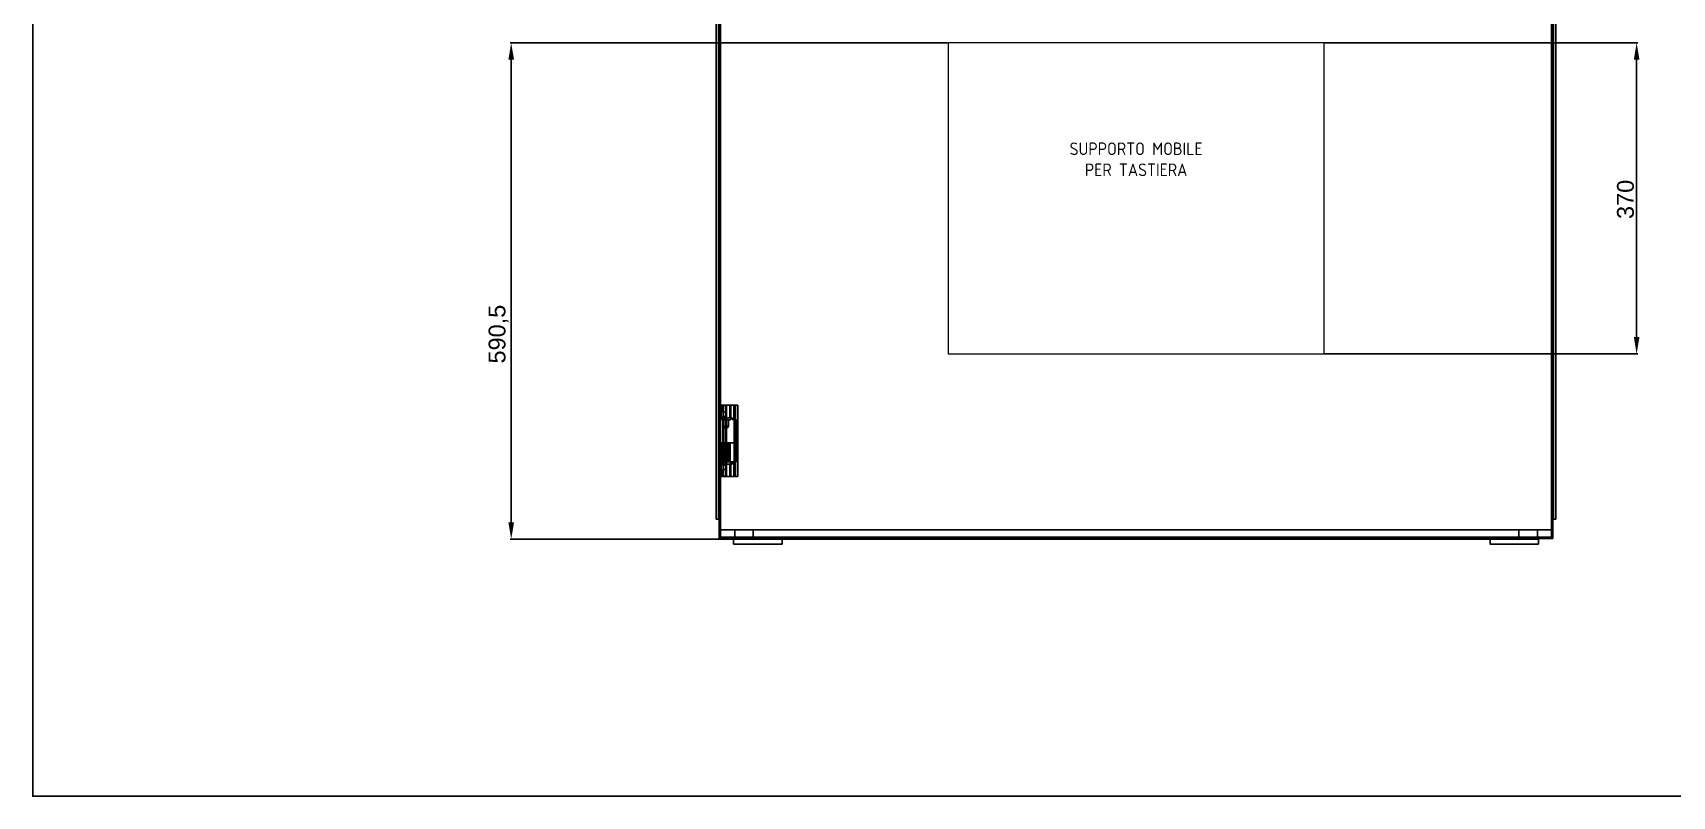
# Model space of a CAD drawing. Header units: millimetres. Extents: x 42222 to 59290, y 36233 to 38835.
# Drawn here: x 51001 to 52951, y 36233 to 37141 of the extents above; entities that cross this region are included whole.
import ezdxf

# ---------------------------------------------------------------- set-up
doc = ezdxf.new("R2010")
doc.units = ezdxf.units.MM
doc.set_wipeout_variables(frame=1)
doc.layers.add('! NO PLOT !', color=7, linetype='Continuous', true_color=0xff75dd, plot=False)
doc.layers.add('000-PI-Oprema', color=30, linetype='Continuous', lineweight=5)
doc.layers.add('000-PI-ORMAR', color=2, linetype='Continuous')
doc.layers.add('000-PI_TEXT', color=7, linetype='Continuous')
doc.styles.add('PI0', font='isocpeur.ttf', dxfattribs={"width": 0.9})
doc.styles.get("Standard").update_dxf_attribs({"font": 'arial.ttf'})
doc.dimstyles.new('ISO-25-lb', dxfattribs={"dimtxt": 8, "dimasz": 8, "dimexe": 1.25, "dimexo": 0.625, "dimtad": 1, "dimtxsty": 'Standard', "dimcen": 5, "dimadec": 0, "dimazin": 0, "dimtfac": 1, "dimtmove": 0, "dimatfit": 3, "dimfxl": 1, "dimarcsym": 0})

# ---------------------------------------------------------------- blocks, each defined once
blk = doc.blocks.new('*D110')
at = {"layer": '000-PI_TEXT', "color": 0, "lineweight": -2, "ltscale": 0.25, "transparency": 16777216}
for p, q in [((52089.1, 37129.5), (51568.6, 37129.5)), ((51569.8, 37109.5), (51569.8, 36559)), ((52312.8, 36539), (51568.6, 36539))]:
    blk.add_line(p, q, dxfattribs=at)
at = {"layer": '000-PI_TEXT', "color": 0, "ltscale": 0.25, "transparency": 16777216}
for points in [[(51566.5, 37109.5), (51573.2, 37109.5), (51569.8, 37129.5)], [(51566.5, 36559), (51573.2, 36559), (51569.8, 36539)]]:
    blk.add_solid(points, dxfattribs=at)
at = {"layer": 'Defpoints', "color": 0, "ltscale": 0.25, "transparency": 16777216}
for p in [(52089.7, 37129.5), (51569.8, 36539), (52313.4, 36539)]:
    blk.add_point(p, dxfattribs=at)
at = {"layer": '000-PI_TEXT', "color": 0, "ltscale": 0.25, "transparency": 16777216, "insert": (51554.8, 36783), "char_height": 20, "attachment_point": 5, "rotation": 90}
blk.add_mtext('590,5', dxfattribs=at)
blk = doc.blocks.new('*D111')
at = {"layer": '000-PI_TEXT', "color": 0, "lineweight": -2, "ltscale": 0.25, "transparency": 16777216}
for p, q in [((52537, 37129.5), (52910.3, 37129.5)), ((52909, 37109.5), (52909, 36779.5)), ((52537.7, 36759.5), (52910.3, 36759.5))]:
    blk.add_line(p, q, dxfattribs=at)
at = {"layer": '000-PI_TEXT', "color": 0, "ltscale": 0.25, "transparency": 16777216}
for points in [[(52905.7, 37109.5), (52912.4, 37109.5), (52909, 37129.5)], [(52905.7, 36779.5), (52912.4, 36779.5), (52909, 36759.5)]]:
    blk.add_solid(points, dxfattribs=at)
at = {"layer": 'Defpoints', "color": 0, "ltscale": 0.25, "transparency": 16777216}
for p in [(52536.4, 37129.5), (52537.1, 36759.5), (52909, 36759.5)]:
    blk.add_point(p, dxfattribs=at)
at = {"layer": '000-PI_TEXT', "color": 0, "ltscale": 0.25, "transparency": 16777216, "insert": (52895.8, 36943.3), "char_height": 20, "attachment_point": 5, "rotation": 90}
blk.add_mtext('370', dxfattribs=at)

msp = doc.modelspace()

# ---------------------------------------------------------------- linework, layer by layer
at = {"layer": '! NO PLOT !'}
for p, q in [((51819.948, 36683.528), (51819.948, 36698.528)), ((51819.948, 36698.528), (51839.39, 36698.528)), ((51821.873, 36690.028), (51821.873, 36696.528)), ((51822.52, 36696.528), (51821.873, 36696.528)), ((51822.52, 36615.528), (51822.52, 36696.528)), ((51825.279, 36613.528), (51825.279, 36698.528)), ((51825.498, 36683.528), (51825.498, 36698.528)), ((51826.026, 36613.528), (51826.026, 36698.528)), ((51830.135, 36683.528), (51830.135, 36698.528)), ((51831.048, 36698.528), (51831.048, 36683.528)), ((51834.81, 36681.528), (51834.81, 36698.528)), ((51836.702, 36613.528), (51836.702, 36698.528)), ((51836.907, 36681.528), (51836.907, 36698.528)), ((51839.39, 36613.528), (51839.39, 36698.528)), ((51819.948, 36683.528), (51832.712, 36683.528)), ((51820.398, 36681.028), (51820.398, 36683.528)), ((51830.598, 36681.028), (51820.398, 36681.028)), ((51821.791, 36685.028), (51826.026, 36685.028)), ((51821.791, 36627.028), (51821.791, 36685.028)), ((51821.873, 36690.028), (51826.026, 36690.028)), ((51822.226, 36627.028), (51822.226, 36685.028)), ((51822.515, 36622.028), (51822.515, 36690.028)), ((51822.548, 36673.539), (51822.548, 36681.028)), ((51822.944, 36627.028), (51822.944, 36685.028)), ((51828.448, 36681.028), (51828.448, 36673.539)), ((51830.598, 36683.528), (51830.598, 36681.028)), ((51832.712, 36681.528), (51832.712, 36683.528)), ((51832.712, 36681.528), (51837.636, 36681.528)), ((51835.174, 36630.528), (51835.174, 36681.528)), ((51837.636, 36630.528), (51837.636, 36681.528)), ((51823.998, 36671.028), (51822.548, 36673.539)), ((51828.448, 36673.539), (51822.548, 36673.539)), ((51826.998, 36671.028), (51823.998, 36671.028)), ((51828.448, 36673.539), (51826.998, 36671.028)), ((51836.191, 36653.528), (51819.391, 36653.528)), ((51819.593, 36653.528), (51819.593, 36631.028)), ((51820.348, 36653.528), (51820.348, 36631.028)), ((51821.351, 36631.028), (51821.351, 36653.528)), ((51821.472, 36653.528), (51821.472, 36631.028)), ((51822.228, 36653.528), (51822.228, 36631.028)), ((51822.548, 36638.516), (51823.998, 36641.028)), ((51822.548, 36631.028), (51822.548, 36638.516)), ((51828.448, 36638.516), (51822.548, 36638.516)), ((51823.351, 36653.528), (51823.351, 36631.028)), ((51823.712, 36653.528), (51823.712, 36631.028)), ((51826.998, 36641.028), (51823.998, 36641.028)), ((51824.07, 36653.528), (51824.07, 36631.028)), ((51826.212, 36653.528), (51826.212, 36631.028)), ((51826.569, 36653.528), (51826.569, 36631.028)), ((51826.998, 36641.028), (51828.448, 36638.516)), ((51828.241, 36653.528), (51828.241, 36631.028)), ((51828.448, 36638.516), (51828.448, 36631.028)), ((51830.241, 36653.528), (51830.241, 36631.028)), ((51836.191, 36653.528), (51836.191, 36631.028)), ((51836.191, 36631.028), (51819.391, 36631.028)), ((51819.948, 36613.528), (51819.948, 36628.528)), ((51819.948, 36628.528), (51832.712, 36628.528)), ((51820.398, 36628.528), (51820.398, 36631.028)), ((51821.791, 36627.028), (51826.026, 36627.028)), ((51821.873, 36622.028), (51826.026, 36622.028)), ((51821.873, 36615.528), (51821.873, 36622.028)), ((51825.498, 36613.528), (51825.498, 36628.528)), ((51830.135, 36613.528), (51830.135, 36628.528)), ((51830.598, 36631.028), (51830.598, 36628.528)), ((51831.048, 36628.528), (51831.048, 36613.528)), ((51832.712, 36628.528), (51832.712, 36630.528)), ((51832.712, 36630.528), (51837.636, 36630.528)), ((51834.81, 36613.528), (51834.81, 36630.528)), ((51836.907, 36613.528), (51836.907, 36630.528)), ((51819.948, 36613.528), (51839.39, 36613.528)), ((51822.52, 36615.528), (51821.873, 36615.528))]:
    msp.add_line(p, q, dxfattribs=at)
at = {"layer": '! NO PLOT !', "ltscale": 0.25}
msp.add_lwpolyline([(51000.529, 38835.162), (51000.529, 36233.383), (54900.529, 36233.383), (54900.529, 36233.383), (54900.529, 36233.383), (54900.529, 38835.162), (51000.529, 38835.162)], dxfattribs=at)
at = {"layer": '! NO PLOT !', "extrusion": (0, 0, -1)}
for centre, start_param, end_param in [((51823.805, 36696.528), 4.71238898, 6.28318531), ((51824.452, 36696.528), 4.71238898, 6.28318531), ((51823.805, 36615.528), 3.14159265, 4.71238898), ((51824.452, 36615.528), 3.14159265, 4.71238898)]:
    msp.add_ellipse(centre, major_axis=(0, 2), ratio=0.96592583, start_param=start_param, end_param=end_param, dxfattribs=at)
at = {"layer": '000-PI-ORMAR'}
for p, q in [((51817.391, 36550.028), (51817.391, 38534.528)), ((51817.403, 38534.528), (51817.403, 36550.028)), ((51817.415, 38534.528), (51817.415, 36550.028)), ((51818.903, 38534.528), (51818.903, 36550.028)), ((52807.903, 38534.528), (52807.903, 36550.028)), ((52809.391, 38534.528), (52809.391, 36550.028)), ((52809.403, 38534.528), (52809.403, 36550.028)), ((52809.415, 36550.028), (52809.415, 38534.528)), ((51813.903, 38514.028), (51813.903, 36563.028)), ((51813.903, 38514.028), (51813.903, 36563.028)), ((51816.621, 38514.028), (51816.621, 36563.028)), ((51816.621, 38514.028), (51816.621, 36563.028)), ((52810.184, 38514.028), (52810.184, 36563.028)), ((52810.184, 38514.028), (52810.184, 36563.028)), ((52812.903, 38514.028), (52812.903, 36563.028)), ((52812.903, 38514.028), (52812.903, 36563.028)), ((51813.903, 36563.028), (51817.415, 36563.028)), ((51817.391, 36563.028), (51813.903, 36563.028)), ((51817.403, 36540.028), (51817.403, 36563.028)), ((52812.903, 36563.028), (52809.391, 36563.028)), ((52809.403, 36540.028), (52809.403, 36563.028)), ((52809.415, 36563.028), (52812.903, 36563.028)), ((52113.403, 36550.028), (51817.391, 36550.028)), ((51817.403, 36550.028), (51817.403, 36540.028)), ((51835.903, 36540.028), (51817.403, 36540.028)), ((51817.403, 36540.028), (51835.903, 36540.028)), ((51817.415, 36550.028), (52113.403, 36550.028)), ((51818.903, 36541.528), (51818.903, 36550.028)), ((51818.903, 36550.028), (51818.903, 36541.528)), ((51835.903, 36541.528), (51818.903, 36541.528)), ((51818.903, 36541.528), (51835.903, 36541.528)), ((51835.903, 36550.028), (51835.903, 36539.028)), ((51835.903, 36550.028), (51835.903, 36539.028)), ((51835.903, 36541.528), (52113.403, 36541.528)), ((52113.403, 36541.528), (51835.903, 36541.528)), ((51835.903, 36540.028), (52113.403, 36540.028)), ((52113.403, 36540.028), (51835.903, 36540.028)), ((51857.903, 36550.028), (51857.903, 36539.028)), ((51857.903, 36550.028), (51857.903, 36539.028)), ((52809.391, 36550.028), (52513.403, 36550.028)), ((52513.403, 36550.028), (52809.415, 36550.028)), ((52790.903, 36541.528), (52513.403, 36541.528)), ((52513.403, 36541.528), (52790.903, 36541.528)), ((52790.903, 36540.028), (52513.403, 36540.028)), ((52513.403, 36540.028), (52790.903, 36540.028)), ((52768.903, 36550.028), (52768.903, 36539.028)), ((52768.903, 36550.028), (52768.903, 36539.028)), ((52790.903, 36550.028), (52790.903, 36539.028)), ((52790.903, 36550.028), (52790.903, 36539.028)), ((52807.903, 36541.528), (52790.903, 36541.528)), ((52790.903, 36541.528), (52807.903, 36541.528)), ((52809.403, 36540.028), (52790.903, 36540.028)), ((52790.903, 36540.028), (52809.403, 36540.028)), ((52807.903, 36550.028), (52807.903, 36541.528)), ((52807.903, 36541.528), (52807.903, 36550.028)), ((52809.403, 36550.028), (52809.403, 36540.028)), ((51834.441, 36539.028), (51835.903, 36539.028)), ((51834.441, 36533.028), (51834.441, 36539.028)), ((51835.903, 36539.028), (51834.441, 36539.028)), ((51834.441, 36533.028), (51834.441, 36539.028)), ((51834.441, 36533.028), (51892.092, 36533.028)), ((51892.092, 36533.028), (51834.441, 36533.028)), ((51835.903, 36539.028), (51840.161, 36539.028)), ((51840.161, 36539.028), (51835.903, 36539.028)), ((51840.161, 36539.028), (51862.272, 36539.028)), ((51862.272, 36539.028), (51840.161, 36539.028)), ((51862.272, 36539.028), (52113.403, 36539.028)), ((52113.403, 36539.028), (51862.272, 36539.028)), ((51892.092, 36533.028), (51892.092, 36539.028)), ((51892.092, 36539.028), (51892.092, 36533.028)), ((52764.533, 36539.028), (52513.403, 36539.028)), ((52513.403, 36539.028), (52764.533, 36539.028)), ((52734.713, 36539.028), (52734.713, 36533.028)), ((52734.713, 36533.028), (52734.713, 36539.028)), ((52734.713, 36533.028), (52792.364, 36533.028)), ((52792.364, 36533.028), (52734.713, 36533.028)), ((52764.533, 36539.028), (52786.645, 36539.028)), ((52786.645, 36539.028), (52764.533, 36539.028)), ((52786.645, 36539.028), (52790.903, 36539.028)), ((52790.903, 36539.028), (52786.645, 36539.028)), ((52790.903, 36539.028), (52792.364, 36539.028)), ((52792.364, 36539.028), (52790.903, 36539.028)), ((52792.364, 36533.028), (52792.364, 36539.028)), ((52792.364, 36533.028), (52792.364, 36539.028))]:
    msp.add_line(p, q, dxfattribs=at)
at = {"layer": '000-PI-ORMAR', "ltscale": 0.25}
for p, q in [((52113.403, 36550.028), (52513.403, 36550.028)), ((52513.403, 36541.528), (52113.403, 36541.528)), ((52113.403, 36540.028), (52513.403, 36540.028)), ((52513.403, 36539.028), (52113.403, 36539.028))]:
    msp.add_line(p, q, dxfattribs=at)

# ---------------------------------------------------------------- dimensions: what is measured, and where the dimension line sits
at = {"layer": '000-PI_TEXT', "ltscale": 0.25}
for base, p1, p2, picture, middle in [((51569.819, 36539.028), (52089.715, 37129.525), (52313.403, 36539.028), '*D110', (51569.819, 36783.028)), ((52909.028, 36759.525), (52536.409, 37129.525), (52537.115, 36759.525), '*D111', (52909.028, 36943.325))]:
    dim = msp.add_linear_dim(base=base, p1=p1, p2=p2, angle=90, dimstyle='ISO-25-lb', override={"dimtxt": 20, "dimasz": 20, "dimgap": 3}, dxfattribs=at)
    dim.commit()
    dim.dimension.update_dxf_attribs({"geometry": picture, "text_midpoint": middle, "dimtype": 160})

# ---------------------------------------------------------------- next in the draw order: wipeouts: each hides what was drawn before it
msp.add_wipeout([(52089.715, 37129.525), (52537.115, 37129.525), (52537.115, 36759.525), (52089.715, 36759.525)]).dxf.layer = '000-PI-Oprema'

# ---------------------------------------------------------------- next in the draw order: linework, layer by layer
at = {"layer": '000-PI-Oprema', "ltscale": 0.25}
for p, q in [((52537.115, 37129.525), (52089.715, 37129.525)), ((52089.715, 37129.525), (52089.715, 36759.525)), ((52537.115, 36759.525), (52537.115, 37129.525)), ((52089.715, 36759.525), (52537.115, 36759.525))]:
    msp.add_line(p, q, dxfattribs=at)

# ---------------------------------------------------------------- next in the draw order: texts
at = {"layer": '000-PI_TEXT', "insert": (52313.415, 36990.962), "char_height": 15, "width": 177.97513, "attachment_point": 5, "style": 'PI0'}
msp.add_mtext('SUPPORTO MOBILE PER TASTIERA', dxfattribs=at)

doc.saveas('drawing.dxf')
